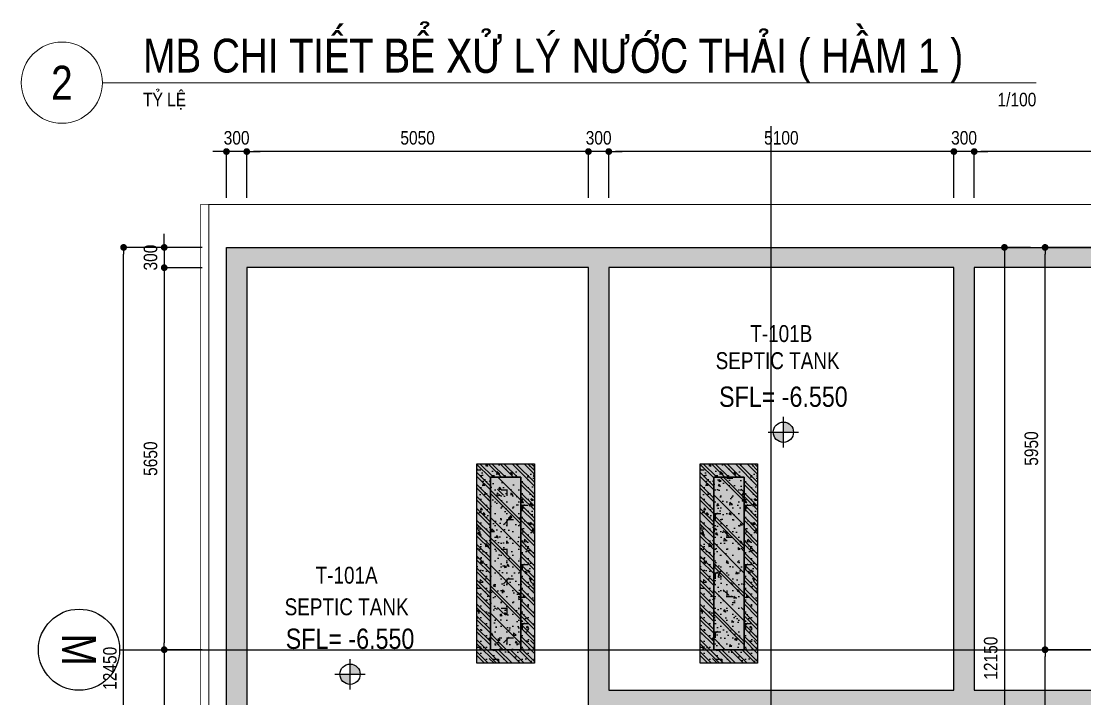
# Model space of a CAD drawing. Header units: millimetres. Extents: x -3021235 to -2791292, y 574414 to 656108.
# Drawn here: x -2864627 to -2848912, y 646088 to 656108 of the extents above; entities that cross this region are included whole.
import ezdxf
from ezdxf.enums import TextEntityAlignment as Align
from ezdxf.xclip import XClip

# ---------------------------------------------------------------- set-up
doc = ezdxf.new("R2010")
doc.units = ezdxf.units.MM
doc.header["$LTSCALE"] = 100
doc.header["$MEASUREMENT"] = 0
for name, pattern in [('Grid Line 200$0$Center101', [13, 10, -1, 1, -1]), ('Hidden10.5', [1.5, 1, -0.5]), ('MB Ham 2$0$Core 1A$0$Hidden10.5', [1.5, 1, -0.5])]:
    doc.linetypes.add(name, pattern=pattern)
doc.layers.get('0').update_dxf_attribs({"lineweight": 9})
doc.layers.get('Defpoints').update_dxf_attribs({"color": 254, "lineweight": 0})
for name, color, linetype in [('CHI TIET RAMP DOC$0$Title Line', 24, 'Continuous'), ('CHI TIET RAMP DOC$0$Title Text', 1, 'Continuous'), ('Dim 100', 14, 'Continuous'), ('Grid Line 200$0$Grid Line', 251, 'Grid Line 200$0$Center101'), ('Ky hieu Truc', 1, 'Continuous'), ('MB Ham 2$0$Concrete Hatch', 218, 'Continuous'), ('MB Ham 2$0$Concrete Line', 6, 'Continuous'), ('MB Ham 2$0$Concrete Solid', 216, 'Continuous'), ('MB Ham 2$0$Opening Hidden', 154, 'MB Ham 2$0$Core 1A$0$Hidden10.5'), ('mb_cot ham 2$0$Concrete Hatch', 218, 'Continuous'), ('mb_cot ham 2$0$Concrete Line', 6, 'Continuous'), ('mb_cot ham 2$0$Concrete Solid', 216, 'Continuous'), ('Podium Level', 94, 'Continuous')]:
    doc.layers.add(name, color=color, linetype=linetype)
doc.layers.add('Ghi chu ban ve', color=3, linetype='Continuous', lineweight=20)
doc.styles.add('Chi Tiet Ramp DD$0$VNI-HelveC', font='VHELVCN_0.TTF')
doc.styles.add('CHI TIET RAMP DOC$0$VNI-HelveC', font='VHELVCN_0.TTF')
doc.styles.add('CHI TIET RAMP DOC$0$VNI-HelveCB', font='VHELVCB_0.TTF')
doc.styles.add('Grid Line 200$0$VNI-HelveCB', font='VHELVCB_0.TTF')
doc.styles.add('VNI-H', font='VHELVEN_0.TTF', dxfattribs={"width": 0.92, "height": 270})
doc.styles.add('VNI-HelveC', font='VHELVCN_0.TTF')
doc.dimstyles.new('DIM 100', dxfattribs={"dimscale": 100, "dimtxt": 2, "dimasz": 1, "dimexe": 0, "dimexo": 1, "dimgap": 1, "dimtad": 1, "dimdec": 0, "dimzin": 12, "dimdsep": 46, "dimtxsty": 'Chi Tiet Ramp DD$0$VNI-HelveC', "dimblk": 'Chi Tiet Ramp DD$0$_Dot', "dimcen": 1, "dimclrd": 256, "dimclre": 256, "dimclrt": 3, "dimadec": 0, "dimazin": 0, "dimtfac": 1, "dimtdec": 0, "dimtix": 1, "dimtmove": 2, "dimatfit": 3, "dimldrblk": 'Chi Tiet Ramp DD$0$HTT Arrow 30', "dimfxl": 0, "dimtolj": 1, "dimtzin": 0, "dimarcsym": 0})
pattern_1 = [(45, (-105749.9999678639, -127599.9991200492), (-88.38834764831844, 88.38834764831844), []), (45, (-105749.9999678639, -127544.9991200492), (-88.38834764831844, 88.38834764831844), []), (49.99999999999999, (-105749.9999678639, -127599.9991200492), (358.6300913003767, -31.37606749129755), [37.5, -412.5]), (355, (-105749.9999678639, -127599.9991200492), (-69.3756668065, 376.0960668500059), [30, -330]), (100.4514, (-105720.1141278639, -127602.6137900492), (289.2546908570108, 344.7197710304768), [31.870095, -350.571056]), (46.18420000000001, (-105749.9999678639, -127499.9991200492), (533.6205243128222, -82.75950716450905), [56.25, -618.75]), (96.6356, (-105705.5315953639, -127506.8957735492), (467.3313527743517, 487.0589354502209), [47.805144, -525.8565]), (351.1842, (-105749.9999678639, -127499.9991200492), (467.3309725668136, 487.0593004626623), [45, -495]), (21, (-105699.9999678639, -127524.9991200492), (298.4535260592309, -201.3094453326694), [37.5, -412.5]), (326.0000000000001, (-105699.9999678639, -127524.9991200492), (121.6576659607909, 362.5750225234265), [30, -330]), (71.4514, (-105675.1288513639, -127541.7749230492), (420.111314290745, 161.2652483549762), [31.870095, -350.571056]), (37.50000000000001, (-105749.9999678639, -127599.9991200492), (6.079927658645334, 166.4469269156558), [0, -326, 0, -335, 0, -331.25]), (7.499999999999999, (-105749.9999678639, -127599.9991200492), (131.5347687210743, 197.2058559411801), [0, -191, 0, -318.5, 0, -126.25]), (327.5, (-105861.4999678639, -127599.9991200492), (266.9112180862045, -11.27743586718988), [0, -125, 0, -390, 0, -517.5]), (317.5, (-105911.4999678639, -127599.9991200492), (291.5930846711931, 50.05249116615887), [0, -162.5, 0, -259, 0, -367.5]), (0, (-105574.9999678639, -127424.9991200492), (0, 875), [87.5, -787.5]), (0, (-105312.4999678639, -127249.9991200492), (0, 875), [87.5, -787.5]), (0, (-105487.4999678639, -126899.9991200492), (0, 875), [87.5, -350, 87.5, -350]), (90, (-105574.9999678639, -127424.9991200492), (-875, 5.35782974626967e-14), [87.5, -787.5]), (90, (-105487.4999678639, -126899.9991200492), (-875, 5.35782974626967e-14), [87.5, -787.5]), (90, (-105224.9999678639, -127249.9991200492), (-875, 5.35782974626967e-14), [87.5, -787.5]), (90, (-105049.9999678639, -126987.4991200492), (-875, 5.35782974626967e-14), [87.5, -787.5]), (135, (-105487.4999678639, -127424.9991200492), (-875.016357447105, 8.881784197001252e-14), [123.76, -1113.7]), (135, (-105399.9999678639, -126899.9991200492), (-875.016357447105, 8.881784197001252e-14), [123.76, -1113.7]), (45, (-105312.4999678639, -127249.9991200492), (0, 875.0163574471051), [123.76, -247.485, 123.76, -742.455]), (0, (-105924.9999678639, -127599.9991200492), (87.5, 87.5), [-175, 0])]

# ---------------------------------------------------------------- blocks, each defined once
blk = doc.blocks.new('*U877')
at = {"layer": 'mb_cot ham 2$0$Concrete Hatch'}
h = blk.add_hatch(dxfattribs=at)
h.set_pattern_fill('CONCRETE', color=256, scale=50, style=0, pattern_type=2)
h.set_pattern_definition([(45, (1999.999999999913, -299.9999999999998), (-176.7766952966369, 176.7766952966369), []), (45, (1999.999999999913, -249.9999999999998), (-353.5533905932737, 353.5533905932738), []), (49.99999999999999, (1999.999999999913, -299.9999999999998), (358.6300913003767, -31.37606749129755), [37.5, -412.5]), (355, (1999.999999999913, -299.9999999999998), (-69.3756668065, 376.0960668500059), [30, -330]), (100.4514, (2029.885839999913, -302.6146699999998), (289.2546908570108, 344.7197710304768), [31.870095, -350.571056]), (46.18420000000001, (1999.999999999913, -199.9999999999998), (533.6205243128222, -82.75950716450905), [56.25, -618.75]), (96.6356, (2044.468372499913, -206.8966534999998), (467.3313527743517, 487.0589354502209), [47.805144, -525.8565]), (351.1842, (1999.999999999913, -199.9999999999998), (467.3309725668136, 487.0593004626623), [45, -495]), (21, (2049.999999999913, -224.9999999999998), (298.4535260592309, -201.3094453326694), [37.5, -412.5]), (326.0000000000001, (2049.999999999913, -224.9999999999998), (121.6576659607909, 362.5750225234265), [30, -330]), (71.4514, (2074.871116499913, -241.7758029999998), (420.111314290745, 161.2652483549762), [31.870095, -350.571056]), (37.50000000000001, (1999.999999999913, -299.9999999999998), (6.079927658645334, 166.4469269156558), [0, -326, 0, -335, 0, -331.25]), (7.499999999999999, (1999.999999999913, -299.9999999999998), (131.5347687210743, 197.2058559411801), [0, -191, 0, -318.5, 0, -126.25]), (327.5, (1888.499999999913, -299.9999999999998), (266.9112180862045, -11.2774358671899), [0, -125, 0, -390, 0, -517.5]), (317.5, (1838.499999999913, -299.9999999999998), (291.5930846711931, 50.05249116615882), [0, -162.5, 0, -259, 0, -367.5]), (0, (2174.999999999913, -124.9999999999998), (0, 875), [87.5, -787.5]), (0, (2437.499999999913, 50.00000000000017), (0, 875), [87.5, -787.5]), (0, (2262.499999999913, 400.0000000000002), (0, 875), [87.5, -350, 87.5, -350]), (90, (2174.999999999913, -124.9999999999998), (-875, 5.35782974626967e-14), [87.5, -787.5]), (90, (2262.499999999913, 400.0000000000002), (-875, 5.35782974626967e-14), [87.5, -787.5]), (90, (2524.999999999913, 50.00000000000017), (-875, 5.35782974626967e-14), [87.5, -787.5]), (90, (2699.999999999913, 312.5000000000002), (-875, 5.35782974626967e-14), [87.5, -787.5]), (135, (2262.499999999913, -124.9999999999998), (-875.016357447105, 8.881784197001252e-14), [123.76, -1113.7]), (135, (2349.999999999913, 400.0000000000002), (-875.016357447105, 8.881784197001252e-14), [123.76, -1113.7]), (45, (2437.499999999913, 50.00000000000017), (8.881784197001252e-14, 875.016357447105), [123.76, -247.485, 123.76, -742.455]), (0, (1824.999999999913, -299.9999999999998), (87.5, 87.5), [-175, 0])])
h.paths.add_polyline_path([(-250.0000000000871, 100), (-250.0000000000871, -349.9999999999998), (2300, -349.9999999999999), (2300, 100)])
at = {"layer": 'mb_cot ham 2$0$Concrete Solid'}
blk.add_hatch(color=256, dxfattribs=at).paths.add_polyline_path([(-250.0000000000871, 100), (-250.0000000000871, -349.9999999999998), (2300, -349.9999999999999), (2300, 100)])
at = {"layer": 'mb_cot ham 2$0$Concrete Line'}
blk.add_lwpolyline([(-250.0000000000871, 100), (-250.0000000000871, -349.9999999999998), (2300, -349.9999999999999), (2300, 100)], close=True, dxfattribs=at)
blk = doc.blocks.new('*U879')
at = {"layer": 'mb_cot ham 2$0$Concrete Hatch'}
h = blk.add_hatch(dxfattribs=at)
h.set_pattern_fill('CONCRETE', color=256, scale=50, style=0, pattern_type=2)
h.set_pattern_definition([(45, (2000, -399.9999999999998), (-176.7766952966369, 176.7766952966369), []), (45, (2000, -349.9999999999998), (-353.5533905932737, 353.5533905932738), []), (49.99999999999999, (2000, -399.9999999999998), (358.6300913003767, -31.37606749129755), [37.5, -412.5]), (355, (2000, -399.9999999999998), (-69.3756668065, 376.0960668500059), [30, -330]), (100.4514, (2029.88584, -402.6146699999998), (289.2546908570108, 344.7197710304768), [31.870095, -350.571056]), (46.18420000000001, (2000, -299.9999999999998), (533.6205243128222, -82.75950716450905), [56.25, -618.75]), (96.6356, (2044.4683725, -306.8966534999998), (467.3313527743517, 487.0589354502209), [47.805144, -525.8565]), (351.1842, (2000, -299.9999999999998), (467.3309725668136, 487.0593004626623), [45, -495]), (21, (2050, -324.9999999999998), (298.4535260592309, -201.3094453326694), [37.5, -412.5]), (326.0000000000001, (2050, -324.9999999999998), (121.6576659607909, 362.5750225234265), [30, -330]), (71.4514, (2074.8711165, -341.7758029999998), (420.111314290745, 161.2652483549762), [31.870095, -350.571056]), (37.50000000000001, (2000, -399.9999999999998), (6.079927658645334, 166.4469269156558), [0, -326, 0, -335, 0, -331.25]), (7.499999999999999, (2000, -399.9999999999998), (131.5347687210743, 197.2058559411801), [0, -191, 0, -318.5, 0, -126.25]), (327.5, (1888.5, -399.9999999999998), (266.9112180862045, -11.2774358671899), [0, -125, 0, -390, 0, -517.5]), (317.5, (1838.5, -399.9999999999998), (291.5930846711931, 50.05249116615882), [0, -162.5, 0, -259, 0, -367.5]), (0, (2175, -224.9999999999998), (0, 875), [87.5, -787.5]), (0, (2437.5, -49.99999999999983), (0, 875), [87.5, -787.5]), (0, (2262.5, 300.0000000000002), (0, 875), [87.5, -350, 87.5, -350]), (90, (2175, -224.9999999999998), (-875, 5.35782974626967e-14), [87.5, -787.5]), (90, (2262.5, 300.0000000000002), (-875, 5.35782974626967e-14), [87.5, -787.5]), (90, (2525, -49.99999999999983), (-875, 5.35782974626967e-14), [87.5, -787.5]), (90, (2700, 212.5000000000002), (-875, 5.35782974626967e-14), [87.5, -787.5]), (135, (2262.5, -224.9999999999998), (-875.016357447105, 8.881784197001252e-14), [123.76, -1113.7]), (135, (2350, 300.0000000000002), (-875.016357447105, 8.881784197001252e-14), [123.76, -1113.7]), (45, (2437.5, -49.99999999999983), (8.881784197001252e-14, 875.016357447105), [123.76, -247.485, 123.76, -742.455]), (0, (1825, -399.9999999999998), (87.5, 87.5), [-175, 0])])
h.paths.add_polyline_path([(-250, 50), (-250, -399.9999999999998), (2300, -399.9999999999999), (2300, 50)])
at = {"layer": 'mb_cot ham 2$0$Concrete Solid'}
blk.add_hatch(color=256, dxfattribs=at).paths.add_polyline_path([(-250, 50), (-250, -399.9999999999998), (2300, -399.9999999999999), (2300, 50)])
at = {"layer": 'mb_cot ham 2$0$Concrete Line'}
blk.add_lwpolyline([(-250, 50), (-250, -399.9999999999998), (2300, -399.9999999999999), (2300, 50)], close=True, dxfattribs=at)
blk = doc.blocks.new('mb_cot ham 2')
at = {"layer": 'mb_cot ham 2$0$Concrete Line'}
for name, p in [('*U877', (97250.00000011947, 83850.00000884593)), ('*U879', (97250.00000011944, 80600.0000088457))]:
    blk.add_blockref(name, p, dxfattribs=at)
blk = doc.blocks.new('MB Ham 2$0$A$C3ad28147')
at = {"layer": 'MB Ham 2$0$Concrete Hatch'}
h = blk.add_hatch(dxfattribs=at)
h.set_pattern_fill('BTCT', color=256, scale=50, style=0, pattern_type=2)
h.set_pattern_definition(pattern_1)
h.paths.add_polyline_path([(-12150.8442577176, -51300.00000095373), (-1.192092895507812e-07, -51300.00000095373), (-1.192092895507812e-07, -125), (-12150.8442577176, -125)])
h.paths.add_polyline_path([(-11850.84425843286, -20400.00000071526), (-11850.84425843286, -14900), (-299.9999990463257, -14900.0000004769), (-299.9999994039536, -20400.00000095373)], flags=16)
h.paths.add_polyline_path([(-4450.000000119209, -20700.00000071531), (-4449.999998927116, -27800.0000004769), (-11850.84425896415, -27800.00000071526), (-11850.84425867128, -20700.00000119209)], flags=16)
h.paths.add_polyline_path([(-4150, -20700.00000071531), (-299.9999994039536, -20700.00000119215), (-300.000000298809, -35150.00000071531), (-11850.84425926732, -35150), (-11850.84425897652, -28100.00000095367), (-4149.999998688698, -28100.0000004769)], flags=16)
h.paths.add_polyline_path([(-11849.9999647856, -8624.99911215622), (-11850.84425628709, -5100.000002861023), (-9800.844256287091, -5100.000002145767), (-9799.999962162998, -8624.999111679383)], flags=16)
h.paths.add_polyline_path([(-9500.84425664472, -8624.999111679383), (-9500.844257717603, -425.0000002384186), (-299.9999982118607, -425.0000007153139), (-299.9999986886978, -8624.999111202604)], flags=16)
h.paths.add_polyline_path([(-5599.999999403954, -35450.00000023848), (-5599.999999165535, -40250.00000095373), (-11850.84425902891, -40250.00000047684), (-11850.84425914811, -35450.00000023842)], flags=16)
h.paths.add_polyline_path([(-11850.84425962495, -4800.000002861023), (-11850.84426034021, -425.0000004768372), (-9800.844257479184, -425.0000002384186), (-9800.844256763929, -4800.000002622604)], flags=16)
h.paths.add_polyline_path([(-5299.999999403954, -35450.00000071531), (-299.9999994039536, -35450.00000071531), (-299.9999997615814, -45650.0000004769), (-5299.999999523163, -45650.00000071531)], flags=16)
h.paths.add_polyline_path([(-5599.999999403954, -40550.00000119215), (-5599.999999523163, -45650.00000071531), (-11850.84425962495, -45650.00000095367), (-11850.84425926732, -40550.00000047684)], flags=16)
h.paths.add_polyline_path([(-299.9999996423721, -45950.00000119215), (-300.0000005960464, -51000.00000119215), (-11850.84425938653, -51000), (-11850.84425962495, -45950.00000071526)], flags=16)
h.paths.add_polyline_path([(-5999.999967773911, -8924.999111140656), (-5999.999967744501, -8849.986847466513), (-8949.999967744501, -8849.986847466513), (-8949.999967692915, -8924.999111572484), (-11850.84426040783, -8924.999111257435), (-11850.84426045942, -14599.99999981662), (-300.000000834465, -14599.99999976158), (-300.0000008638744, -8924.999111140714)], flags=16)
h = blk.add_hatch(dxfattribs=at)
h.set_pattern_fill('BTCT', color=256, scale=50, style=0, pattern_type=2)
h.set_pattern_definition(pattern_1)
h.paths.add_polyline_path([(-6199.999967744472, -44099.99911120324), (-8749.999967744589, -44099.99911120324), (-8749.999967744589, -43649.99911120324), (-6199.999967744472, -43649.99911120324)], flags=16)
h.paths.add_polyline_path([(-5999.999967744472, -44299.99911120324), (-8949.999967744589, -44299.99911120324), (-8949.999967744589, -43449.99911120324), (-5999.999967744472, -43449.99911120324)])
h = blk.add_hatch(dxfattribs=at)
h.set_pattern_fill('BTCT', color=256, scale=50, style=0, pattern_type=2)
h.set_pattern_definition([(45, (-105749.9999678639, -130899.9991200494), (-88.38834764831844, 88.38834764831844), []), (45, (-105749.9999678639, -130844.9991200494), (-88.38834764831844, 88.38834764831844), []), (49.99999999999999, (-105749.9999678639, -130899.9991200494), (358.6300913003767, -31.37606749129755), [37.5, -412.5]), (355, (-105749.9999678639, -130899.9991200494), (-69.3756668065, 376.0960668500059), [30, -330]), (100.4514, (-105720.1141278639, -130902.6137900494), (289.2546908570108, 344.7197710304768), [31.870095, -350.571056]), (46.18420000000001, (-105749.9999678639, -130799.9991200494), (533.6205243128222, -82.75950716450905), [56.25, -618.75]), (96.6356, (-105705.5315953639, -130806.8957735494), (467.3313527743517, 487.0589354502209), [47.805144, -525.8565]), (351.1842, (-105749.9999678639, -130799.9991200494), (467.3309725668136, 487.0593004626623), [45, -495]), (21, (-105699.9999678639, -130824.9991200494), (298.4535260592309, -201.3094453326694), [37.5, -412.5]), (326.0000000000001, (-105699.9999678639, -130824.9991200494), (121.6576659607909, 362.5750225234265), [30, -330]), (71.4514, (-105675.1288513639, -130841.7749230494), (420.111314290745, 161.2652483549762), [31.870095, -350.571056]), (37.50000000000001, (-105749.9999678639, -130899.9991200494), (6.079927658645334, 166.4469269156558), [0, -326, 0, -335, 0, -331.25]), (7.499999999999999, (-105749.9999678639, -130899.9991200494), (131.5347687210743, 197.2058559411801), [0, -191, 0, -318.5, 0, -126.25]), (327.5, (-105861.4999678639, -130899.9991200494), (266.9112180862045, -11.27743586718988), [0, -125, 0, -390, 0, -517.5]), (317.5, (-105911.4999678639, -130899.9991200494), (291.5930846711931, 50.05249116615887), [0, -162.5, 0, -259, 0, -367.5]), (0, (-105574.9999678639, -130724.9991200494), (0, 875), [87.5, -787.5]), (0, (-105312.4999678639, -130549.9991200494), (0, 875), [87.5, -787.5]), (0, (-105487.4999678639, -130199.9991200494), (0, 875), [87.5, -350, 87.5, -350]), (90, (-105574.9999678639, -130724.9991200494), (-875, 5.35782974626967e-14), [87.5, -787.5]), (90, (-105487.4999678639, -130199.9991200494), (-875, 5.35782974626967e-14), [87.5, -787.5]), (90, (-105224.9999678639, -130549.9991200494), (-875, 5.35782974626967e-14), [87.5, -787.5]), (90, (-105049.9999678639, -130287.4991200494), (-875, 5.35782974626967e-14), [87.5, -787.5]), (135, (-105487.4999678639, -130724.9991200494), (-875.016357447105, 8.881784197001252e-14), [123.76, -1113.7]), (135, (-105399.9999678639, -130199.9991200494), (-875.016357447105, 8.881784197001252e-14), [123.76, -1113.7]), (45, (-105312.4999678639, -130549.9991200494), (0, 875.0163574471051), [123.76, -247.485, 123.76, -742.455]), (0, (-105924.9999678639, -130899.9991200494), (87.5, 87.5), [-175, 0])])
h.paths.add_polyline_path([(-6199.999967744472, -47399.99911120348), (-8749.999967744589, -47399.99911120348), (-8749.999967744589, -46949.99911120348), (-6199.999967744472, -46949.99911120348)], flags=16)
h.paths.add_polyline_path([(-5999.999967744472, -47599.99911120348), (-8949.999967744589, -47599.99911120348), (-8949.999967744589, -46749.99911120348), (-5999.999967744472, -46749.99911120348)])
at = {"layer": 'MB Ham 2$0$Concrete Solid'}
h = blk.add_hatch(color=256, dxfattribs=at)
h.paths.add_polyline_path([(-12150.8442577176, -51300.00000095373), (-1.192092895507812e-07, -51300.00000095373), (-1.192092895507812e-07, -125), (-12150.8442577176, -125)])
h.paths.add_polyline_path([(-11850.84425843286, -20400.00000071526), (-11850.84425843286, -14900), (-299.9999990463257, -14900.0000004769), (-299.9999994039536, -20400.00000095373)], flags=16)
h.paths.add_polyline_path([(-4450.000000119209, -20700.00000071531), (-4449.999998927116, -27800.0000004769), (-11850.84425896415, -27800.00000071526), (-11850.84425867128, -20700.00000119209)], flags=16)
h.paths.add_polyline_path([(-4150, -20700.00000071531), (-299.9999994039536, -20700.00000119215), (-300.000000298809, -35150.00000071531), (-11850.84425926732, -35150), (-11850.84425897652, -28100.00000095367), (-4149.999998688698, -28100.0000004769)], flags=16)
h.paths.add_polyline_path([(-11849.9999647856, -8624.99911215622), (-11850.84425628709, -5100.000002861023), (-9800.844256287091, -5100.000002145767), (-9799.999962162998, -8624.999111679383)], flags=16)
h.paths.add_polyline_path([(-9500.84425664472, -8624.999111679383), (-9500.844257717603, -425.0000002384186), (-299.9999982118607, -425.0000007153139), (-299.9999986886978, -8624.999111202604)], flags=16)
h.paths.add_polyline_path([(-5599.999999403954, -35450.00000023848), (-5599.999999165535, -40250.00000095373), (-11850.84425902891, -40250.00000047684), (-11850.84425914811, -35450.00000023842)], flags=16)
h.paths.add_polyline_path([(-11850.84425962495, -4800.000002861023), (-11850.84426034021, -425.0000004768372), (-9800.844257479184, -425.0000002384186), (-9800.844256763929, -4800.000002622604)], flags=16)
h.paths.add_polyline_path([(-5299.999999403954, -35450.00000071531), (-299.9999994039536, -35450.00000071531), (-299.9999997615814, -45650.0000004769), (-5299.999999523163, -45650.00000071531)], flags=16)
h.paths.add_polyline_path([(-5599.999999403954, -40550.00000119215), (-5599.999999523163, -45650.00000071531), (-11850.84425962495, -45650.00000095367), (-11850.84425926732, -40550.00000047684)], flags=16)
h.paths.add_polyline_path([(-299.9999996423721, -45950.00000119215), (-300.0000005960464, -51000.00000119215), (-11850.84425938653, -51000), (-11850.84425962495, -45950.00000071526)], flags=16)
h.paths.add_polyline_path([(-5999.999967773911, -8924.999111140685), (-5999.999967744501, -8849.986847466513), (-8949.999967744501, -8849.986847466513), (-8949.999967692915, -8924.999111572484), (-11850.84426040783, -8924.999111257435), (-11850.84426045942, -14599.99999981662), (-300.000000834465, -14599.99999976158), (-300.0000008638744, -8924.999111140714)], flags=16)
h = blk.add_hatch(color=256, dxfattribs=at)
h.paths.add_polyline_path([(-6199.999967744472, -44099.99911120324), (-8749.999967744589, -44099.99911120324), (-8749.999967744589, -43649.99911120324), (-6199.999967744472, -43649.99911120324)], flags=16)
h.paths.add_polyline_path([(-5999.999967744472, -44299.99911120324), (-8949.999967744589, -44299.99911120324), (-8949.999967744589, -43449.99911120324), (-5999.999967744472, -43449.99911120324)])
h = blk.add_hatch(color=256, dxfattribs=at)
h.paths.add_polyline_path([(-6199.999967744472, -47399.99911120348), (-8749.999967744589, -47399.99911120348), (-8749.999967744589, -46949.99911120348), (-6199.999967744472, -46949.99911120348)], flags=16)
h.paths.add_polyline_path([(-5999.999967744472, -47599.99911120348), (-8949.999967744589, -47599.99911120348), (-8949.999967744589, -46749.99911120348), (-5999.999967744472, -46749.99911120348)])
at = {"layer": 'MB Ham 2$0$Concrete Line'}
for points in [[(-12150.8442577176, -125), (-1.192092895507812e-07, -125), (-1.192092895507812e-07, -51300.00000095373), (-12150.8442577176, -51300.00000095373)], [(-5599.999999403954, -35450.00000023848), (-11850.84425914811, -35450.00000023842), (-11850.84425902891, -40250.00000047684), (-5599.999999165535, -40250.00000095373)], [(-5599.999999403954, -40550.00000119215), (-11850.84425926732, -40550.00000047684), (-11850.84425962495, -45650.00000095367), (-5599.999999523163, -45650.00000071531)], [(-5999.999967744472, -44299.99911120324), (-8949.999967744589, -44299.99911120324), (-8949.999967744589, -43449.99911120324), (-5999.999967744472, -43449.99911120324)], [(-6199.999967744472, -44099.99911120324), (-8749.999967744589, -44099.99911120324), (-8749.999967744589, -43649.99911120324), (-6199.999967744472, -43649.99911120324)], [(-299.9999996423721, -45950.00000119215), (-11850.84425962495, -45950.00000071526), (-11850.84425938653, -51000), (-300.0000005960464, -51000.00000119215)], [(-5999.999967744472, -47599.99911120348), (-8949.999967744589, -47599.99911120348), (-8949.999967744589, -46749.99911120348), (-5999.999967744472, -46749.99911120348)], [(-6199.999967744472, -47399.99911120348), (-8749.999967744589, -47399.99911120348), (-8749.999967744589, -46949.99911120348), (-6199.999967744472, -46949.99911120348)]]:
    blk.add_lwpolyline(points, close=True, dxfattribs=at)
at = {"layer": 'MB Ham 2$0$Opening Hidden'}
for points in [[(-5600.000001072884, -35449.99999976158), (-11850.84426081704, -35449.99999976152), (-11850.84426069784, -40249.99999999994), (-5600.000000834465, -40250.00000047684)], [(-5600.000001072884, -40550.00000071526), (-11850.84426093625, -40549.99999999994), (-11850.84426129388, -45650.00000047678), (-5600.000001192093, -45650.00000023842)], [(-300.0000013113022, -45950.00000071526), (-5600.000001311302, -45950), (-11850.84426129388, -45950.00000023836), (-11850.84426105546, -50999.9999995231), (-300.0000022649765, -51000.00000071526)], [(-8949.999967744501, -46749.99911120348), (-5999.999967744501, -46749.99911120348), (-5999.999967744501, -47599.99911120348), (-8949.999967744501, -47599.99911120348)]]:
    blk.add_lwpolyline(points, close=True, dxfattribs=at)
blk = doc.blocks.new('MB Ham 2')
blk.add_blockref('mb_cot ham 2', (0, -2.328306436538696e-10))
at = {"layer": 'MB Ham 2$0$Opening Hidden'}
blk.add_blockref('MB Ham 2$0$A$C3ad28147', (105749.9999678639, 127599.9991200492), dxfattribs=at)
blk = doc.blocks.new('Chi Tiet Ramp DD$0$_Dot')
at = {"color": 0, "linetype": 'ByBlock', "lineweight": -2}
blk.add_line((-0.5, 0), (-1, 0), dxfattribs=at)
at = {"color": 0, "linetype": 'ByBlock', "const_width": 0.5}
blk.add_lwpolyline([(-0.25, 0, 1), (0.25, 0, 1)], format="xyb", close=True, dxfattribs=at)
blk = doc.blocks.new('*D931')
at = {"layer": 'Defpoints', "color": 0, "transparency": 16777216}
for p in [(-2849497.972360038, 646813.3390776906), (-2848429.11092255, 646813.3390776906), (-2848429.11092255, 640613.3390775674)]:
    blk.add_point(p, dxfattribs=at)
at = {"layer": 'Dim 100', "lineweight": -2, "transparency": 16777216}
for p, q in [((-2848529.11092255, 646813.3390776906), (-2849497.972360038, 646813.3390776906)), ((-2849497.972360038, 640713.3390775674), (-2849497.972360038, 646713.3390776906)), ((-2848529.11092255, 640613.3390775674), (-2849497.972360038, 640613.3390775674))]:
    blk.add_line(p, q, dxfattribs=at)
at = {"layer": 'Dim 100', "lineweight": -2, "transparency": 16777216, "xscale": 100, "yscale": 100, "zscale": 100}
for p, rotation in [((-2849497.972360038, 646813.3390776906), 90), ((-2849497.972360038, 640613.3390775674), 270)]:
    blk.add_blockref('Chi Tiet Ramp DD$0$_Dot', p, dxfattribs=dict(at, rotation=rotation))
at = {"layer": 'Dim 100', "color": 3, "transparency": 16777216, "insert": (-2849700.105693371, 643713.3390776296), "char_height": 200, "attachment_point": 5, "rotation": 90, "style": 'Chi Tiet Ramp DD$0$VNI-HelveC'}
blk.add_mtext('\\A1;6200', dxfattribs=at)
blk = doc.blocks.new('Chi Tiet Ramp DD$0$HTT Arrow 30')
blk.add_hatch(color=256).paths.add_polyline_path([(-2.5, 0.3750000000000002), (-2.5, -0.3749999999999998), (0, 0)])
at = {"color": 0, "linetype": 'ByBlock', "lineweight": -2}
for p, q in [((0, 0), (-2.5, 0.3750000000000002)), ((-2.5, -0.3749999999999998), (-2.5, 0.3750000000000002)), ((0, 0), (-2.5, -0.3749999999999998))]:
    blk.add_line(p, q, dxfattribs=at)
blk = doc.blocks.new('*D932')
at = {"layer": 'Defpoints', "color": 0, "transparency": 16777216}
for p in [(-2849497.972360038, 652763.3390778101), (-2848429.11092255, 652763.3390778101), (-2848429.11092255, 646813.3390776906)]:
    blk.add_point(p, dxfattribs=at)
at = {"layer": 'Dim 100', "lineweight": -2, "transparency": 16777216}
for p, q in [((-2848529.11092255, 652763.3390778101), (-2849497.972360038, 652763.3390778101)), ((-2849497.972360038, 646913.3390776906), (-2849497.972360038, 652663.3390778101)), ((-2848529.11092255, 646813.3390776906), (-2849497.972360038, 646813.3390776906))]:
    blk.add_line(p, q, dxfattribs=at)
at = {"layer": 'Dim 100', "lineweight": -2, "transparency": 16777216, "xscale": 100, "yscale": 100, "zscale": 100}
for p, rotation in [((-2849497.972360038, 652763.3390778101), 90), ((-2849497.972360038, 646813.3390776906), 270)]:
    blk.add_blockref('Chi Tiet Ramp DD$0$_Dot', p, dxfattribs=dict(at, rotation=rotation))
at = {"layer": 'Dim 100', "color": 3, "transparency": 16777216, "insert": (-2849700.105693371, 649788.3390777509), "char_height": 200, "attachment_point": 5, "rotation": 90, "style": 'Chi Tiet Ramp DD$0$VNI-HelveC'}
blk.add_mtext('\\A1;5950', dxfattribs=at)
blk = doc.blocks.new('*D933')
at = {"layer": 'Defpoints', "color": 0, "transparency": 16777216}
for p in [(-2849615.346465998, 652763.3390778101), (-2850097.972360038, 640613.3390775674), (-2849615.346465998, 640613.3390775674)]:
    blk.add_point(p, dxfattribs=at)
at = {"layer": 'Dim 100', "lineweight": -2, "transparency": 16777216}
for p, q in [((-2849715.346465998, 652763.3390778101), (-2850097.972360038, 652763.3390778101)), ((-2850097.972360038, 652663.3390778101), (-2850097.972360038, 640713.3390775674)), ((-2849715.346465998, 640613.3390775674), (-2850097.972360038, 640613.3390775674))]:
    blk.add_line(p, q, dxfattribs=at)
at = {"layer": 'Dim 100', "lineweight": -2, "transparency": 16777216, "xscale": 100, "yscale": 100, "zscale": 100}
for p, rotation in [((-2850097.972360038, 652763.3390778101), 90), ((-2850097.972360038, 640613.3390775674), 270)]:
    blk.add_blockref('Chi Tiet Ramp DD$0$_Dot', p, dxfattribs=dict(at, rotation=rotation))
at = {"layer": 'Dim 100', "color": 3, "transparency": 16777216, "insert": (-2850300.105693371, 646688.3390776893), "char_height": 200, "attachment_point": 5, "rotation": 90, "style": 'Chi Tiet Ramp DD$0$VNI-HelveC'}
blk.add_mtext('\\A1;12150', dxfattribs=at)
blk = doc.blocks.new('*U922')
at = {"layer": 'Grid Line 200$0$Grid Line'}
blk.add_line((0, 0), (0, 161), dxfattribs=at)
at = {"layer": 'Ky hieu Truc', "lineweight": -2}
blk.add_line((0, -3), (0, 0), dxfattribs=at)
blk.add_circle((-3.673940397442059e-16, -9), 6, dxfattribs=at)
at = {"layer": 'Ky hieu Truc', "color": 3, "lineweight": -2, "style": 'Grid Line 200$0$VNI-HelveCB'}
blk.add_attdef('GRID', text='', height=5, dxfattribs=at).set_placement((-3.673940397442059e-16, -9), align=Align.MIDDLE)
blk = doc.blocks.new('*U923')
at = {"layer": 'Grid Line 200$0$Grid Line'}
blk.add_line((0, 0), (0, 543.9999999999999), dxfattribs=at)
at = {"layer": 'Ky hieu Truc', "lineweight": -2}
blk.add_line((0, -3), (0, 0), dxfattribs=at)
blk.add_circle((-3.673940397442059e-16, -9), 6, dxfattribs=at)
at = {"layer": 'Ky hieu Truc', "color": 3, "lineweight": -2, "style": 'Grid Line 200$0$VNI-HelveCB'}
blk.add_attdef('GRID', text='', height=5, dxfattribs=at).set_placement((-3.673940397442059e-16, -9), align=Align.MIDDLE)
blk = doc.blocks.new('*D936')
at = {"layer": 'Defpoints', "color": 0, "transparency": 16777216}
for p in [(-2861854.309055974, 652763.1833676636), (-2862514.559083146, 652463.1833710015), (-2861854.309055974, 652463.1833710015)]:
    blk.add_point(p, dxfattribs=at)
at = {"layer": 'Dim 100', "lineweight": -2, "transparency": 16777216}
for p, q in [((-2862514.559083146, 652863.1833676636), (-2862514.559083146, 652963.1833676636)), ((-2861954.309055974, 652763.1833676636), (-2862514.559083146, 652763.1833676636)), ((-2862514.559083146, 652763.1833676636), (-2862514.559083146, 652463.1833710015)), ((-2861954.309055974, 652463.1833710015), (-2862514.559083146, 652463.1833710015)), ((-2862514.559083146, 652363.1833710015), (-2862514.559083146, 652263.1833710015))]:
    blk.add_line(p, q, dxfattribs=at)
at = {"layer": 'Dim 100', "lineweight": -2, "transparency": 16777216, "xscale": 100, "yscale": 100, "zscale": 100}
for p, rotation in [((-2862514.559083146, 652763.1833676636), 270), ((-2862514.559083146, 652463.1833710015), 90)]:
    blk.add_blockref('Chi Tiet Ramp DD$0$_Dot', p, dxfattribs=dict(at, rotation=rotation))
at = {"layer": 'Dim 100', "color": 3, "transparency": 16777216, "insert": (-2862716.692416478, 652613.1833693333), "char_height": 200, "attachment_point": 5, "rotation": 90, "style": 'Chi Tiet Ramp DD$0$VNI-HelveC'}
blk.add_mtext('\\A1;300', dxfattribs=at)
blk = doc.blocks.new('*D937')
at = {"layer": 'Defpoints', "color": 0, "transparency": 16777216}
for p in [(-2861854.309055974, 652463.1833710015), (-2862514.559083146, 646813.3390776906), (-2861854.309055974, 646813.3390776906)]:
    blk.add_point(p, dxfattribs=at)
at = {"layer": 'Dim 100', "lineweight": -2, "transparency": 16777216}
for p, q in [((-2861954.309055974, 652463.1833710015), (-2862514.559083146, 652463.1833710015)), ((-2862514.559083146, 652363.1833710015), (-2862514.559083146, 646913.3390776906)), ((-2861954.309055974, 646813.3390776906), (-2862514.559083146, 646813.3390776906))]:
    blk.add_line(p, q, dxfattribs=at)
at = {"layer": 'Dim 100', "lineweight": -2, "transparency": 16777216, "xscale": 100, "yscale": 100, "zscale": 100}
for p, rotation in [((-2862514.559083146, 652463.1833710015), 90), ((-2862514.559083146, 646813.3390776906), 270)]:
    blk.add_blockref('Chi Tiet Ramp DD$0$_Dot', p, dxfattribs=dict(at, rotation=rotation))
at = {"layer": 'Dim 100', "color": 3, "transparency": 16777216, "insert": (-2862716.692416478, 649638.2612243467), "char_height": 200, "attachment_point": 5, "rotation": 90, "style": 'Chi Tiet Ramp DD$0$VNI-HelveC'}
blk.add_mtext('\\A1;5650', dxfattribs=at)
blk = doc.blocks.new('*D938')
at = {"layer": 'Defpoints', "color": 0, "transparency": 16777216}
for p in [(-2861854.309055974, 646813.3390776906), (-2862514.559083146, 640913.339112211), (-2861854.309055974, 640913.339112211)]:
    blk.add_point(p, dxfattribs=at)
at = {"layer": 'Dim 100', "lineweight": -2, "transparency": 16777216}
for p, q in [((-2861954.309055974, 646813.3390776906), (-2862514.559083146, 646813.3390776906)), ((-2862514.559083146, 646713.3390776906), (-2862514.559083146, 641013.339112211)), ((-2861954.309055974, 640913.339112211), (-2862514.559083146, 640913.339112211))]:
    blk.add_line(p, q, dxfattribs=at)
at = {"layer": 'Dim 100', "lineweight": -2, "transparency": 16777216, "xscale": 100, "yscale": 100, "zscale": 100}
for p, rotation in [((-2862514.559083146, 646813.3390776906), 90), ((-2862514.559083146, 640913.339112211), 270)]:
    blk.add_blockref('Chi Tiet Ramp DD$0$_Dot', p, dxfattribs=dict(at, rotation=rotation))
at = {"layer": 'Dim 100', "color": 3, "transparency": 16777216, "insert": (-2862716.692416478, 643863.3390949515), "char_height": 200, "attachment_point": 5, "rotation": 90, "style": 'Chi Tiet Ramp DD$0$VNI-HelveC'}
blk.add_mtext('\\A1;5900', dxfattribs=at)
blk = doc.blocks.new('*D941')
at = {"layer": 'Defpoints', "color": 0, "transparency": 16777216}
for p in [(-2863114.559083146, 652763.1833676636), (-2861854.309055974, 652763.1833676636), (-2861854.309055974, 640313.3390775674)]:
    blk.add_point(p, dxfattribs=at)
at = {"layer": 'Dim 100', "lineweight": -2, "transparency": 16777216}
for p, q in [((-2861954.309055974, 652763.1833676636), (-2863114.559083146, 652763.1833676636)), ((-2863114.559083146, 640413.3390775674), (-2863114.559083146, 652663.1833676636)), ((-2861954.309055974, 640313.3390775674), (-2863114.559083146, 640313.3390775674))]:
    blk.add_line(p, q, dxfattribs=at)
at = {"layer": 'Dim 100', "lineweight": -2, "transparency": 16777216, "xscale": 100, "yscale": 100, "zscale": 100}
for p, rotation in [((-2863114.559083146, 652763.1833676636), 90), ((-2863114.559083146, 640313.3390775674), 270)]:
    blk.add_blockref('Chi Tiet Ramp DD$0$_Dot', p, dxfattribs=dict(at, rotation=rotation))
at = {"layer": 'Dim 100', "color": 3, "transparency": 16777216, "insert": (-2863316.692416478, 646538.2612226163), "char_height": 200, "attachment_point": 5, "rotation": 90, "style": 'Chi Tiet Ramp DD$0$VNI-HelveC'}
blk.add_mtext('\\A1;12450', dxfattribs=at)
blk = doc.blocks.new('*D987')
at = {"layer": 'Defpoints', "color": 0, "transparency": 16777216}
for p in [(-2850545.058076136, 654180.7950308502), (-2850545.058076136, 653397.8851978899), (-2845745.058075897, 653397.8851978899)]:
    blk.add_point(p, dxfattribs=at)
at = {"layer": 'Dim 100', "lineweight": -2, "transparency": 16777216}
for p, q in [((-2850545.058076136, 653497.8851978899), (-2850545.058076136, 654180.7950308502)), ((-2845845.058075897, 654180.7950308502), (-2850445.058076136, 654180.7950308502)), ((-2845745.058075897, 653497.8851978899), (-2845745.058075897, 654180.7950308502))]:
    blk.add_line(p, q, dxfattribs=at)
at = {"layer": 'Dim 100', "lineweight": -2, "transparency": 16777216, "xscale": 100, "yscale": 100, "zscale": 100, "rotation": 180}
blk.add_blockref('Chi Tiet Ramp DD$0$_Dot', (-2850545.058076136, 654180.7950308502), dxfattribs=at)
at = {"layer": 'Dim 100', "lineweight": -2, "transparency": 16777216, "xscale": 100, "yscale": 100, "zscale": 100}
blk.add_blockref('Chi Tiet Ramp DD$0$_Dot', (-2845745.058075897, 654180.7950308502), dxfattribs=at)
at = {"layer": 'Dim 100', "color": 3, "transparency": 16777216, "insert": (-2848145.058076017, 654382.9283641835), "char_height": 200, "attachment_point": 5, "style": 'Chi Tiet Ramp DD$0$VNI-HelveC'}
blk.add_mtext('\\A1;4800', dxfattribs=at)
blk = doc.blocks.new('*D988')
at = {"layer": 'Defpoints', "color": 0, "transparency": 16777216}
for p in [(-2850845.058076136, 654180.7950308502), (-2850845.058076136, 653397.8851978899), (-2850545.058076136, 653397.8851978899)]:
    blk.add_point(p, dxfattribs=at)
at = {"layer": 'Dim 100', "lineweight": -2, "transparency": 16777216}
for p, q in [((-2850945.058076136, 654180.7950308502), (-2851045.058076136, 654180.7950308502)), ((-2850845.058076136, 653497.8851978899), (-2850845.058076136, 654180.7950308502)), ((-2850545.058076136, 654180.7950308502), (-2850845.058076136, 654180.7950308502)), ((-2850545.058076136, 653497.8851978899), (-2850545.058076136, 654180.7950308502)), ((-2850445.058076136, 654180.7950308502), (-2850345.058076136, 654180.7950308502))]:
    blk.add_line(p, q, dxfattribs=at)
at = {"layer": 'Dim 100', "lineweight": -2, "transparency": 16777216, "xscale": 100, "yscale": 100, "zscale": 100}
blk.add_blockref('Chi Tiet Ramp DD$0$_Dot', (-2850845.058076136, 654180.7950308502), dxfattribs=at)
at = {"layer": 'Dim 100', "lineweight": -2, "transparency": 16777216, "xscale": 100, "yscale": 100, "zscale": 100, "rotation": 180}
blk.add_blockref('Chi Tiet Ramp DD$0$_Dot', (-2850545.058076136, 654180.7950308502), dxfattribs=at)
at = {"layer": 'Dim 100', "color": 3, "transparency": 16777216, "insert": (-2850695.058076136, 654382.9283641835), "char_height": 200, "attachment_point": 5, "style": 'Chi Tiet Ramp DD$0$VNI-HelveC'}
blk.add_mtext('\\A1;300', dxfattribs=at)
blk = doc.blocks.new('*D989')
at = {"layer": 'Defpoints', "color": 0, "transparency": 16777216}
for p in [(-2855945.058076613, 654180.7950308502), (-2855945.058076613, 653397.8851978899), (-2850845.058076136, 653397.8851978899)]:
    blk.add_point(p, dxfattribs=at)
at = {"layer": 'Dim 100', "lineweight": -2, "transparency": 16777216}
for p, q in [((-2855945.058076613, 653497.8851978899), (-2855945.058076613, 654180.7950308502)), ((-2850945.058076136, 654180.7950308502), (-2855845.058076613, 654180.7950308502)), ((-2850845.058076136, 653497.8851978899), (-2850845.058076136, 654180.7950308502))]:
    blk.add_line(p, q, dxfattribs=at)
at = {"layer": 'Dim 100', "lineweight": -2, "transparency": 16777216, "xscale": 100, "yscale": 100, "zscale": 100, "rotation": 180}
blk.add_blockref('Chi Tiet Ramp DD$0$_Dot', (-2855945.058076613, 654180.7950308502), dxfattribs=at)
at = {"layer": 'Dim 100', "lineweight": -2, "transparency": 16777216, "xscale": 100, "yscale": 100, "zscale": 100}
blk.add_blockref('Chi Tiet Ramp DD$0$_Dot', (-2850845.058076136, 654180.7950308502), dxfattribs=at)
at = {"layer": 'Dim 100', "color": 3, "transparency": 16777216, "insert": (-2853395.058076374, 654382.9283641835), "char_height": 200, "attachment_point": 5, "style": 'Chi Tiet Ramp DD$0$VNI-HelveC'}
blk.add_mtext('\\A1;5100', dxfattribs=at)
blk = doc.blocks.new('*D990')
at = {"layer": 'Defpoints', "color": 0, "transparency": 16777216}
for p in [(-2856245.058076374, 654180.7950308502), (-2856245.058076374, 653397.8851978899), (-2855945.058076613, 653397.8851978899)]:
    blk.add_point(p, dxfattribs=at)
at = {"layer": 'Dim 100', "lineweight": -2, "transparency": 16777216}
for p, q in [((-2856345.058076374, 654180.7950308502), (-2856445.058076374, 654180.7950308502)), ((-2856245.058076374, 653497.8851978899), (-2856245.058076374, 654180.7950308502)), ((-2855945.058076613, 654180.7950308502), (-2856245.058076374, 654180.7950308502)), ((-2855945.058076613, 653497.8851978899), (-2855945.058076613, 654180.7950308502)), ((-2855845.058076613, 654180.7950308502), (-2855745.058076613, 654180.7950308502))]:
    blk.add_line(p, q, dxfattribs=at)
at = {"layer": 'Dim 100', "lineweight": -2, "transparency": 16777216, "xscale": 100, "yscale": 100, "zscale": 100}
blk.add_blockref('Chi Tiet Ramp DD$0$_Dot', (-2856245.058076374, 654180.7950308502), dxfattribs=at)
at = {"layer": 'Dim 100', "lineweight": -2, "transparency": 16777216, "xscale": 100, "yscale": 100, "zscale": 100, "rotation": 180}
blk.add_blockref('Chi Tiet Ramp DD$0$_Dot', (-2855945.058076613, 654180.7950308502), dxfattribs=at)
at = {"layer": 'Dim 100', "color": 3, "transparency": 16777216, "insert": (-2856095.058076493, 654382.9283641835), "char_height": 200, "attachment_point": 5, "style": 'Chi Tiet Ramp DD$0$VNI-HelveC'}
blk.add_mtext('\\A1;300', dxfattribs=at)
blk = doc.blocks.new('*D991')
at = {"layer": 'Defpoints', "color": 0, "transparency": 16777216}
for p in [(-2861295.058075659, 654180.7950308501), (-2861295.058075659, 653397.8851978899), (-2856245.058076374, 653397.8851978899)]:
    blk.add_point(p, dxfattribs=at)
at = {"layer": 'Dim 100', "lineweight": -2, "transparency": 16777216}
for p, q in [((-2861295.058075659, 653497.8851978899), (-2861295.058075659, 654180.7950308501)), ((-2856345.058076374, 654180.7950308501), (-2861195.058075659, 654180.7950308501)), ((-2856245.058076374, 653497.8851978899), (-2856245.058076374, 654180.7950308501))]:
    blk.add_line(p, q, dxfattribs=at)
at = {"layer": 'Dim 100', "lineweight": -2, "transparency": 16777216, "xscale": 100, "yscale": 100, "zscale": 100, "rotation": 180}
blk.add_blockref('Chi Tiet Ramp DD$0$_Dot', (-2861295.058075659, 654180.7950308501), dxfattribs=at)
at = {"layer": 'Dim 100', "lineweight": -2, "transparency": 16777216, "xscale": 100, "yscale": 100, "zscale": 100}
blk.add_blockref('Chi Tiet Ramp DD$0$_Dot', (-2856245.058076374, 654180.7950308501), dxfattribs=at)
at = {"layer": 'Dim 100', "color": 3, "transparency": 16777216, "insert": (-2858770.058076017, 654382.9283641834), "char_height": 200, "attachment_point": 5, "style": 'Chi Tiet Ramp DD$0$VNI-HelveC'}
blk.add_mtext('\\A1;5050', dxfattribs=at)
blk = doc.blocks.new('*D992')
at = {"layer": 'Defpoints', "color": 0, "transparency": 16777216}
for p in [(-2861595.058076613, 654180.7950308501), (-2861595.058076613, 653397.8851978899), (-2861295.058075659, 653397.8851978899)]:
    blk.add_point(p, dxfattribs=at)
at = {"layer": 'Dim 100', "lineweight": -2, "transparency": 16777216}
for p, q in [((-2861695.058076613, 654180.7950308501), (-2861795.058076613, 654180.7950308501)), ((-2861595.058076613, 653497.8851978899), (-2861595.058076613, 654180.7950308501)), ((-2861295.058075659, 654180.7950308501), (-2861595.058076613, 654180.7950308501)), ((-2861295.058075659, 653497.8851978899), (-2861295.058075659, 654180.7950308501)), ((-2861195.058075659, 654180.7950308501), (-2861095.058075659, 654180.7950308501))]:
    blk.add_line(p, q, dxfattribs=at)
at = {"layer": 'Dim 100', "lineweight": -2, "transparency": 16777216, "xscale": 100, "yscale": 100, "zscale": 100}
blk.add_blockref('Chi Tiet Ramp DD$0$_Dot', (-2861595.058076613, 654180.7950308501), dxfattribs=at)
at = {"layer": 'Dim 100', "lineweight": -2, "transparency": 16777216, "xscale": 100, "yscale": 100, "zscale": 100, "rotation": 180}
blk.add_blockref('Chi Tiet Ramp DD$0$_Dot', (-2861295.058075659, 654180.7950308501), dxfattribs=at)
at = {"layer": 'Dim 100', "color": 3, "transparency": 16777216, "insert": (-2861445.058076136, 654382.9283641834), "char_height": 200, "attachment_point": 5, "style": 'Chi Tiet Ramp DD$0$VNI-HelveC'}
blk.add_mtext('\\A1;300', dxfattribs=at)
blk = doc.blocks.new('Text P3')
at = {"linetype": 'ByBlock'}
h = blk.add_hatch(color=0, dxfattribs=at)
h.paths.add_polyline_path([(0, 1), (0, 0), (1, 0, 0.4142135623730951)])
h.paths.add_polyline_path([(0, 0), (-1, 0, 0.4142135623730951), (0, -1)])
at = {"color": 0, "linetype": 'ByBlock'}
for p, q in [((0, -1.5), (0, 1.5)), ((-1.5, 0), (1.500000000000002, 0))]:
    blk.add_line(p, q, dxfattribs=at)
blk.add_circle((0, 0), 1, dxfattribs=at)
at = {"color": 0, "linetype": 'ByBlock', "lineweight": -2, "style": 'VNI-HelveC'}
for tag, p in [('TEXT1', (0, 10.5)), ('TEXT2', (0, 7)), ('TEXT3', (0, 3.5))]:
    blk.add_attdef(tag, text='', height=2, dxfattribs=at).set_placement(p, align=Align.MIDDLE_CENTER)
blk = doc.blocks.new('*U926')
at = {"layer": 'CHI TIET RAMP DOC$0$Title Line', "linetype": 'ByBlock', "lineweight": -2}
blk.add_line((6, 0), (144, 0), dxfattribs=at)
blk.add_circle((0, 0), 6, dxfattribs=at)
at = {"layer": 'CHI TIET RAMP DOC$0$Title Text', "linetype": 'ByBlock', "lineweight": -2, "style": 'CHI TIET RAMP DOC$0$VNI-HelveC'}
blk.add_text('TYÛ LEÄ', height=2, dxfattribs=at).set_placement((12, -1.5), align=Align.TOP_LEFT)
at = {"layer": 'CHI TIET RAMP DOC$0$Title Text', "linetype": 'ByBlock', "lineweight": -2, "style": 'CHI TIET RAMP DOC$0$VNI-HelveCB'}
blk.add_attdef('NAME', (12, 1.5), '', height=5, dxfattribs=at)
blk.add_attdef('NO', text='', height=5, dxfattribs=at).set_placement((0, 0), align=Align.MIDDLE_CENTER)
at = {"layer": 'CHI TIET RAMP DOC$0$Title Text', "linetype": 'ByBlock', "lineweight": -2, "style": 'CHI TIET RAMP DOC$0$VNI-HelveC'}
blk.add_attdef('SCALE', text='', height=2, dxfattribs=at).set_placement((144, -1.5), align=Align.TOP_RIGHT)

msp = doc.modelspace()

# ---------------------------------------------------------------- linework, layer by layer
at = {"linetype": 'Hidden10.5', "ltscale": 2, "const_width": 10}
msp.add_lwpolyline([(-2861973.78041217, 653397.8851978899), (-2861973.78041217, 640140.7012012053), (-2809648.813523779, 640140.7012012053), (-2809648.813523779, 653397.8851978899)], close=True, dxfattribs=at)

# ---------------------------------------------------------------- block references
at = {"xscale": 100, "yscale": 100, "zscale": 100}
msp.add_blockref('*U926', (-2864027.097086596, 655199.6470610321), dxfattribs=at).add_auto_attribs({'NO': '2', 'NAME': 'MB CHI TIEÁT BEÅ XÖÛ LYÙ NÖÔÙC THAÛI ( HAÀM 1 )', 'SCALE': '1/100'})
ref = msp.add_blockref('MB Ham 2', (-2937895.057195708, 746363.3390778098), dxfattribs=dict(rotation=270))
XClip(ref).set_block_clipping_path([(92965.4538799199, 76040.74813973464), (106222.6378766045, 128246.243671929)])
at = {"layer": 'Ky hieu Truc', "xscale": 100, "yscale": 100, "zscale": 100}
msp.add_blockref('*U922', (-2853545.057195708, 638455.6369374398), dxfattribs=at).add_auto_attribs({'GRID': '10'})
at = {"layer": 'Ky hieu Truc', "xscale": 100, "yscale": 100, "zscale": 100, "rotation": 270}
msp.add_blockref('*U923', (-2862873.198576055, 646813.3390776904), dxfattribs=at).add_auto_attribs({'GRID': 'M'})
at = {"layer": 'Podium Level'}
ref = msp.add_blockref('Text P3', (-2853364.807001506, 650030.1477283264), dxfattribs=dict(at, xscale=150, yscale=150, zscale=150))
ref.add_attrib('TEXT3', 'SFL= -6.550', dxfattribs={"layer": '0', "color": 0, "linetype": 'ByBlock', "lineweight": -2, "height": 300, "style": 'VNI-HelveC'}).set_placement((-2853364.807001506, 650555.1477283264), align=Align.MIDDLE_CENTER)
ref = msp.add_blockref('Text P3', (-2859768.551723911, 646450.1543014591), dxfattribs=dict(at, xscale=150, yscale=150, zscale=150))
ref.add_attrib('TEXT3', 'SFL= -6.550', dxfattribs={"layer": '0', "color": 0, "linetype": 'ByBlock', "lineweight": -2, "height": 300, "style": 'VNI-HelveC'}).set_placement((-2859768.551723911, 646975.1543014591), align=Align.MIDDLE_CENTER)

# ---------------------------------------------------------------- texts
at = {"layer": 'Ghi chu ban ve', "style": 'VNI-H', "width": 0.8}
for s, p in [('T-101B', (-2853853.658223789, 651363.9370143317)), ('SEPTIC TANK', (-2854365.837038131, 650963.0744007957, 316.38261544534)), ('T-101A', (-2860276.312006861, 647790.2072842121)), ('SEPTIC TANK', (-2860735.049006375, 647322.5122030791, 316.38261544534))]:
    msp.add_text(s, height=250, dxfattribs=at).set_placement(p)

# ---------------------------------------------------------------- dimensions: what is measured, and where the dimension line sits
at = {"layer": 'Dim 100'}
for base, p1, p2, picture, middle in [((-2861595.058076613, 654180.7950308501), (-2861295.058075659, 653397.8851978899), (-2861595.058076613, 653397.8851978899), '*D992', (-2861445.058076136, 654382.9283641834)), ((-2861295.058075659, 654180.7950308501), (-2856245.058076374, 653397.8851978899), (-2861295.058075659, 653397.8851978899), '*D991', (-2858770.058076017, 654382.9283641834)), ((-2856245.058076374, 654180.7950308502), (-2855945.058076613, 653397.8851978899), (-2856245.058076374, 653397.8851978899), '*D990', (-2856095.058076493, 654382.9283641835)), ((-2855945.058076613, 654180.7950308502), (-2850845.058076136, 653397.8851978899), (-2855945.058076613, 653397.8851978899), '*D989', (-2853395.058076374, 654382.9283641835)), ((-2850845.058076136, 654180.7950308502), (-2850545.058076136, 653397.8851978899), (-2850845.058076136, 653397.8851978899), '*D988', (-2850695.058076136, 654382.9283641835)), ((-2850545.058076136, 654180.7950308502), (-2845745.058075897, 653397.8851978899), (-2850545.058076136, 653397.8851978899), '*D987', (-2848145.058076017, 654382.9283641835))]:
    dim = msp.add_linear_dim(base=base, p1=p1, p2=p2, dimstyle='DIM 100', dxfattribs=at)
    dim.commit()
    dim.dimension.update_dxf_attribs({"geometry": picture, "text_midpoint": middle})
for base, p1, p2, picture, middle in [((-2862514.559083146, 652463.1833710015), (-2861854.309055973, 652763.1833676634), (-2861854.309055973, 652463.1833710013), '*D936', (-2862716.692416478, 652613.1833693333)), ((-2863114.559083146, 652763.1833676636), (-2861854.309055973, 640313.3390775672), (-2861854.309055973, 652763.1833676634), '*D941', (-2863316.692416478, 646538.2612226163)), ((-2850097.972360038, 640613.3390775674), (-2849615.346465997, 652763.3390778098), (-2849615.346465997, 640613.3390775672), '*D933', (-2850300.105693371, 646688.3390776893)), ((-2849497.972360038, 652763.3390778101), (-2848429.110922549, 646813.3390776904), (-2848429.110922549, 652763.3390778098), '*D932', (-2849700.105693371, 649788.3390777509)), ((-2862514.559083146, 646813.3390776906), (-2861854.309055973, 652463.1833710013), (-2861854.309055973, 646813.3390776904), '*D937', (-2862716.692416478, 649638.2612243467)), ((-2862514.559083146, 640913.339112211), (-2861854.309055973, 646813.3390776904), (-2861854.309055973, 640913.3391122108), '*D938', (-2862716.692416478, 643863.3390949515)), ((-2849497.972360038, 646813.3390776906), (-2848429.110922549, 640613.3390775672), (-2848429.110922549, 646813.3390776904), '*D931', (-2849700.105693371, 643713.3390776296))]:
    dim = msp.add_linear_dim(base=base, p1=p1, p2=p2, angle=270, dimstyle='DIM 100', dxfattribs=at)
    dim.commit()
    dim.dimension.update_dxf_attribs({"geometry": picture, "text_midpoint": middle})

doc.saveas('drawing.dxf')
